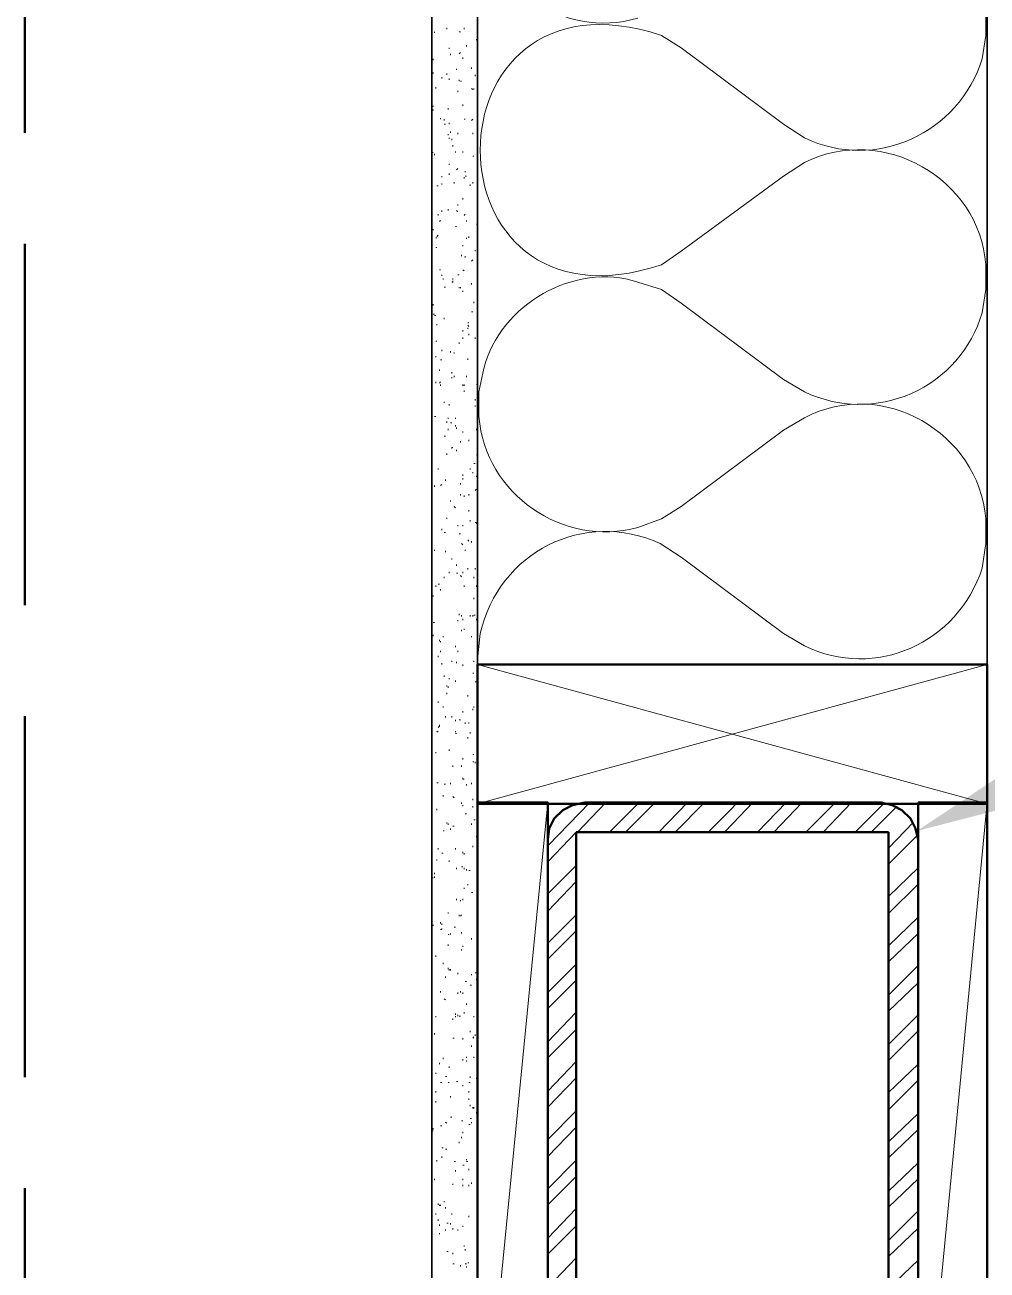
# Model space of a CAD drawing. Header units: inches. Extents: x 5 to 516, y -193 to 129.
# Drawn here: x 91.247 to 92.113, y -179.655 to -178.533 of the extents above; entities that cross this region are included whole.
import ezdxf

# ---------------------------------------------------------------- set-up
doc = ezdxf.new("R2010")
doc.units = ezdxf.units.IN
doc.header["$MEASUREMENT"] = 0
doc.linetypes.add('PDF_IMPORT', pattern=[1, 0.8, -0.2])
doc.layers.add('PDF8_Geometry', color=7, linetype='Continuous')
doc.layers.add('PDF8_Solid Fills', color=7, linetype='Continuous')

msp = doc.modelspace()

# ---------------------------------------------------------------- linework, layer by layer
at = {"layer": 'PDF8_Geometry', "lineweight": 35}
for points in [[(92.1132939, -171.2291155), (92.1132939, -180.5413382), (92.154405, -180.5413382), (92.154405, -171.2291155)], [(91.6544044, -180.645783), (91.6544044, -177.2702272), (91.6132933, -177.2702272)], [(91.6132938, -177.2702266), (91.6132938, -180.6457824)]]:
    msp.add_lwpolyline(points, dxfattribs=at)
at = {"layer": 'PDF8_Geometry', "linetype": 'PDF_IMPORT', "lineweight": 50, "ltscale": 0.406667}
msp.add_lwpolyline([(96.2266275, -179.1535603), (96.2266275, -180.7568939), (91.2466278, -180.7568941), (91.2466262, -176.9435601), (93.8966279, -176.9435596), (93.8966283, -179.15356), (96.2266286, -179.1535603)], dxfattribs=at)
at = {"layer": 'PDF8_Geometry', "lineweight": 15}
for points in [[(92.1088493, -178.5635598), (92.1121827, -178.5424487), (92.1121827, -178.5202265)], [(91.615516, -178.5391159), (91.615516, -178.5402271)], [(91.6266266, -178.5368938), (91.6266266, -178.5357827)], [(91.6377396, -178.5391159), (91.6388507, -178.5391159)], [(91.6421838, -178.5368938), (91.6421838, -178.5357827)], [(91.6532945, -178.5457823), (91.6532945, -178.5468935)], [(91.6544044, -178.5446713), (91.6544044, -178.5435602)], [(91.9488493, -178.6346709), (91.9299604, -178.6224487), (91.8377382, -178.5535598), (91.8199604, -178.5424487)], [(91.6288488, -178.5546709), (91.6288488, -178.5535598)], [(91.6388495, -178.5580052), (91.6377384, -178.5591163)], [(91.6444059, -178.5524487), (91.6444059, -178.5513376)], [(91.614406, -178.5646716), (91.614406, -178.5635605)], [(91.629961, -178.5591151), (91.629961, -178.5602262)], [(91.6410716, -178.5635605), (91.6410716, -178.5624494)], [(91.614406, -178.5757823), (91.614406, -178.5768934)], [(91.6221824, -178.5802265), (91.6221824, -178.5813376)], [(91.6266266, -178.5780044), (91.6266266, -178.5768933)], [(91.6355152, -178.5735601), (91.6355152, -178.572449)], [(91.6488502, -178.5724491), (91.6488502, -178.5713379)], [(91.6521823, -178.5780044), (91.6521823, -178.5791155)], [(91.6132938, -178.5924494), (91.6132938, -178.5913383)], [(91.6166282, -178.5902272), (91.6166282, -178.5891161)], [(91.6288488, -178.5824486), (91.6288488, -178.5813375)], [(91.6377396, -178.5824486), (91.6377396, -178.5835598)], [(91.6388495, -178.5835597), (91.6399606, -178.5835597)], [(91.6488502, -178.5902272), (91.6499613, -178.5913384)], [(91.6510723, -178.5913383), (91.6510723, -178.5902272)], [(91.6366274, -178.5935604), (91.6366274, -178.5924493)], [(91.6132938, -178.6113375), (91.6132938, -178.6102264)], [(91.614406, -178.6068932), (91.614406, -178.6057821)], [(91.614406, -178.6102264), (91.614406, -178.6091153)], [(91.6277388, -178.6080043), (91.6277388, -178.6091154)], [(91.6410716, -178.6057822), (91.6410716, -178.6046711)], [(91.6210724, -178.618005), (91.6210724, -178.6168939)], [(91.6244045, -178.6191161), (91.6244045, -178.618005)], [(91.6244045, -178.6224493), (91.6255156, -178.6224493)], [(91.6288488, -178.6213382), (91.6288488, -178.6224493)], [(91.6432938, -178.618005), (91.6421826, -178.618005)], [(91.6499601, -178.618005), (91.648849, -178.6191161)], [(91.6277388, -178.6313378), (91.6277388, -178.6324489)], [(91.6288488, -178.634671), (91.6288488, -178.6357821)], [(91.629961, -178.6302267), (91.629961, -178.6291156)], [(91.6310709, -178.6368931), (91.6310709, -178.635782)], [(91.6366274, -178.6302267), (91.6366274, -178.6313379)], [(91.6499601, -178.6313378), (91.6499601, -178.6302267)], [(91.6321831, -178.6413385), (91.6321831, -178.6424496)], [(91.6344052, -178.6480049), (91.6344052, -178.6468938)], [(91.6410716, -178.6468939), (91.6410716, -178.648005)], [(91.614406, -178.6480049), (91.6132949, -178.6480049)], [(91.615516, -178.6502271), (91.615516, -178.649116)], [(91.6288488, -178.6591156), (91.6288488, -178.6580045)], [(91.6510723, -178.6513381), (91.6499612, -178.6513381)], [(91.9488493, -178.6568928), (91.9299604, -178.669115), (91.8377382, -178.7368928)], [(91.6221824, -178.6702263), (91.6221824, -178.6691151)], [(91.6288488, -178.6680041), (91.6288488, -178.666893)], [(91.6366274, -178.6624488), (91.6355162, -178.6635599)], [(91.6421838, -178.6713384), (91.6421838, -178.6702273)], [(91.6432938, -178.665782), (91.6432938, -178.6646709)], [(91.6444059, -178.6691163), (91.6432948, -178.6691163)], [(91.6188503, -178.6780048), (91.6177392, -178.6780048)], [(91.6221824, -178.6757827), (91.6221824, -178.6768938)], [(91.6332953, -178.6757827), (91.6332953, -178.6746716)], [(91.647738, -178.6768938), (91.647738, -178.6780049)], [(91.6499601, -178.6757827), (91.6499601, -178.6746716)], [(91.6132938, -178.6902266), (91.6132938, -178.6891155)], [(91.6410716, -178.6891155), (91.6410716, -178.6902266)], [(91.6188503, -178.7046716), (91.6188503, -178.7035604)], [(91.6221824, -178.7013384), (91.6221824, -178.7002272)], [(91.6277388, -178.7002262), (91.6277388, -178.6991151)], [(91.6355152, -178.7002262), (91.6366263, -178.7013373)], [(91.6366274, -178.6957819), (91.6366274, -178.6946708)], [(91.6432938, -178.7035605), (91.6421826, -178.7046716)], [(91.6210724, -178.7091158), (91.6199613, -178.7102269)], [(91.6344052, -178.7146712), (91.6355163, -178.7146712)], [(91.6444059, -178.7102269), (91.6444059, -178.7091158)], [(91.6544044, -178.712449), (91.6532933, -178.712449)], [(91.614406, -178.7180043), (91.614406, -178.7168932)], [(91.6166282, -178.7246719), (91.6177393, -178.7246719)], [(91.6188503, -178.7224486), (91.6177392, -178.7235597)], [(91.6444059, -178.7257818), (91.6444059, -178.7246707)], [(91.6466281, -178.7246719), (91.6466281, -178.7235608)], [(91.6132938, -178.7313383), (91.6132938, -178.7302272)], [(91.6177381, -178.7335604), (91.616627, -178.7335604)], [(91.6410716, -178.7313383), (91.6410716, -178.7324494)], [(91.6521823, -178.7368936), (91.6521823, -178.7357825)], [(91.6544044, -178.7324493), (91.6544044, -178.7313382)], [(91.8199604, -178.7491154), (91.8377382, -178.7368931)], [(91.6399594, -178.7413379), (91.6399594, -178.7402268)], [(91.6432938, -178.7424489), (91.6432938, -178.7413378)], [(91.6499601, -178.7446711), (91.648849, -178.7457822)], [(91.6199602, -178.7535596), (91.6210713, -178.7535596)], [(91.6221824, -178.7591161), (91.6221824, -178.7580049)], [(91.6366274, -178.758005), (91.6377385, -178.758005)], [(91.6410716, -178.7535596), (91.6421827, -178.7546707)], [(92.1132939, -178.7624492), (92.1132939, -178.7580048)], [(91.6232946, -178.7613382), (91.6232946, -178.7624493)], [(91.6255167, -178.7691156), (91.6244056, -178.7691156)], [(91.6310709, -178.7646714), (91.632182, -178.7646714)], [(91.6321831, -178.7624492), (91.6321831, -178.7613381)], [(91.6321831, -178.7635603), (91.6321831, -178.7646714)], [(91.6377396, -178.7691156), (91.6377396, -178.7702268)], [(91.6388495, -178.7691156), (91.6388495, -178.7702268)], [(91.6488502, -178.7668935), (91.6488502, -178.7657824)], [(91.6410716, -178.7735599), (91.6410716, -178.7724488)], [(91.6510723, -178.7835595), (91.6510723, -178.7824484)], [(91.6544044, -178.7735599), (91.6544044, -178.7724488)], [(91.615516, -178.7935602), (91.6144049, -178.7935602)], [(91.614406, -178.7857828), (91.614406, -178.7846717)], [(91.6488502, -178.7913381), (91.6499613, -178.7913381)], [(91.615516, -178.7946713), (91.6166271, -178.7946713)], [(91.6177381, -178.8035598), (91.6177381, -178.8024487)], [(91.6244045, -178.7980045), (91.6244045, -178.7968934)], [(91.6455159, -178.8035598), (91.646627, -178.8046709)], [(91.6466281, -178.8013377), (91.645517, -178.8013377)], [(91.6410716, -178.8080052), (91.6410716, -178.8091163)], [(91.6410716, -178.8157827), (91.6410716, -178.8146716)], [(91.6455159, -178.806893), (91.6455159, -178.8057819)], [(91.6466281, -178.8124495), (91.6466281, -178.8113384)], [(91.6521823, -178.8146716), (91.6521823, -178.8157827)], [(91.6544044, -178.8146716), (91.6544044, -178.8135605)], [(91.6166282, -178.8180048), (91.6177393, -178.8180048)], [(91.6221824, -178.8268933), (91.6221824, -178.8257822)], [(91.629961, -178.8280044), (91.629961, -178.8268933)], [(91.6377396, -178.8191159), (91.6377396, -178.820227)], [(91.6166282, -178.8313376), (91.6166282, -178.8324487)], [(91.6221824, -178.8346708), (91.6210713, -178.8346708)], [(91.6332953, -178.8291155), (91.6332953, -178.8280044)], [(91.6455159, -178.8346708), (91.6455159, -178.8335597)], [(91.6199602, -178.8446715), (91.6199602, -178.8435604)], [(91.6310709, -178.8457826), (91.6310709, -178.8468937)], [(91.6332953, -178.8502269), (91.6332953, -178.8491157)], [(91.6444059, -178.8502269), (91.6444059, -178.8491157)], [(91.6599604, -178.8424484), (91.655516, -178.8635595), (91.655516, -178.8857817)], [(91.6166282, -178.8557822), (91.6166282, -178.8546711)], [(91.6210724, -178.8546711), (91.6199613, -178.8557822)], [(91.6210724, -178.8568932), (91.6210724, -178.8580044)], [(91.6310709, -178.8513379), (91.6310709, -178.8502268)], [(91.6410716, -178.8580043), (91.6410716, -178.8568932)], [(91.6421838, -178.8580043), (91.6421838, -178.8568932)], [(91.6544044, -178.8568932), (91.6532933, -178.8568932)], [(91.6421838, -178.8635608), (91.6421838, -178.8624497)], [(91.6521823, -178.8713382), (91.6521823, -178.8702271)], [(91.6244045, -178.8735604), (91.6244045, -178.8724493)], [(91.6288488, -178.8757825), (91.6288488, -178.8746714)], [(91.6521823, -178.8768936), (91.6521823, -178.8757825)], [(91.615516, -178.8857821), (91.6166271, -178.8857821)], [(91.6266266, -178.8913386), (91.6266266, -178.8902274)], [(91.6277388, -178.8880042), (91.6277388, -178.8868931)], [(91.629961, -178.8913386), (91.6310721, -178.8913386)], [(91.6344052, -178.8868932), (91.6344052, -178.8880043)], [(91.6344052, -178.8946706), (91.6344052, -178.8935595)], [(91.9488493, -178.8868937), (91.9299604, -178.8980048), (91.8377382, -178.9668937)], [(91.6244045, -178.9035603), (91.6255156, -178.9035603)], [(91.6277388, -178.8968939), (91.6277388, -178.898005)], [(91.6355152, -178.8968939), (91.6355152, -178.8957828)], [(91.6410716, -178.9002271), (91.6410716, -178.899116)], [(91.6532945, -178.898005), (91.6532945, -178.8968938)], [(91.6310709, -178.9146709), (91.6310709, -178.9135598)], [(91.6321831, -178.9135599), (91.631072, -178.9135599)], [(91.6355152, -178.9168931), (91.6355152, -178.915782)], [(91.6388495, -178.9091156), (91.6388495, -178.9080045)], [(91.6466281, -178.9080045), (91.6466281, -178.9068934)], [(91.6266266, -178.9202263), (91.6266266, -178.9191152)], [(91.6510723, -178.9280049), (91.6521835, -178.9280049)], [(91.6544044, -178.9202263), (91.6532933, -178.9202263)], [(91.6132938, -178.9368934), (91.6132938, -178.9357823)], [(91.6188503, -178.9324491), (91.6188503, -178.9335602)], [(91.6410716, -178.9391155), (91.6410716, -178.9380044)], [(91.647738, -178.9335602), (91.647738, -178.9324491)], [(91.6499601, -178.9368934), (91.6499601, -178.9357823)], [(91.6532945, -178.9402266), (91.6532945, -178.9391155)], [(91.615516, -178.9480041), (91.615516, -178.9491152)], [(91.6221824, -178.9468941), (91.6210713, -178.9480052)], [(91.6255167, -178.9435598), (91.6255167, -178.9424487)], [(91.6388495, -178.9468941), (91.6388495, -178.945783)], [(91.6410716, -178.9424487), (91.6410716, -178.9413376)], [(91.629961, -178.961338), (91.629961, -178.9624491)], [(91.6388495, -178.9557826), (91.6388495, -178.9568938)], [(91.6421838, -178.9580048), (91.6421838, -178.9568937)], [(91.6466281, -178.9568937), (91.6466281, -178.9557826)], [(91.6532945, -178.9513384), (91.6521834, -178.9524495)], [(91.6332953, -178.9668933), (91.6344064, -178.9680044)], [(91.6466281, -178.9713376), (91.6466281, -178.9702265)], [(91.7988493, -178.9857817), (91.8199604, -178.978004), (91.8377382, -178.9668929)], [(91.6266266, -178.978004), (91.6266266, -178.9768929)], [(91.6366274, -178.9846715), (91.6366274, -178.9835604)], [(91.6410716, -178.9835604), (91.6410716, -178.9846715)], [(91.647738, -178.9791162), (91.647738, -178.9802273)], [(91.6532945, -178.9824494), (91.6532945, -178.9813383), (91.6521834, -178.9813383)], [(92.1088493, -179.0224493), (92.1121827, -179.000227), (92.1121827, -178.9780048)], [(91.6221824, -178.9880047), (91.6221824, -178.9868936)], [(91.6244045, -178.9902268), (91.6255156, -178.9902268)], [(91.6388495, -178.9913379), (91.6377384, -178.9913379)], [(92.1132939, -178.992449), (92.1132939, -178.9868934)], [(91.615516, -179.0068939), (91.615516, -179.0057828)], [(91.6399594, -179.0002264), (91.6410705, -179.0013375)], [(91.6432938, -179.0057817), (91.6432938, -179.0068929)], [(91.6455159, -178.9968932), (91.646627, -178.9980043)], [(91.6488502, -178.9991153), (91.6488502, -178.9980042)], [(91.9488493, -179.0924493), (91.9299604, -179.0813382), (91.8377382, -179.0124493), (91.8188493, -179.000227)], [(91.6255167, -179.008005), (91.6255167, -179.0068939)], [(91.6310709, -179.0135603), (91.6310709, -179.0146714)], [(91.6288488, -179.0257821), (91.6288488, -179.0268932)], [(91.6355152, -179.0202267), (91.6355152, -179.0191156)], [(91.6366274, -179.0268931), (91.6355162, -179.0268931)], [(91.6388495, -179.0291153), (91.6399606, -179.0302264)], [(91.6410716, -179.0257821), (91.6410716, -179.0268932)], [(91.6455159, -179.0235599), (91.6455159, -179.0224488)], [(91.6521823, -179.0235599), (91.6521823, -179.0224488)], [(91.6166282, -179.0380049), (91.6166282, -179.039116)], [(91.6188503, -179.0368939), (91.6199614, -179.0368939)], [(91.6244045, -179.0302275), (91.6244045, -179.0313386)], [(91.6421838, -179.039116), (91.6421838, -179.0380049)], [(91.6510723, -179.0313374), (91.6510723, -179.0302263)], [(91.6532945, -179.039116), (91.6532945, -179.0380049)], [(91.614406, -179.0480045), (91.614406, -179.0468934)], [(91.6210724, -179.0413381), (91.6210724, -179.0424492)], [(91.6510723, -179.0502266), (91.6510723, -179.0491155)], [(91.615516, -179.071338), (91.6144049, -179.071338)], [(91.6366274, -179.070227), (91.6366274, -179.0691158)], [(91.6377396, -179.0646716), (91.6377396, -179.0635605)], [(91.6399594, -179.0657827), (91.6399594, -179.0646716)], [(91.6410716, -179.0680048), (91.6410716, -179.0691159)], [(91.647738, -179.0657827), (91.647738, -179.0646716)], [(91.6499601, -179.0657827), (91.6499601, -179.0646716)], [(91.6521823, -179.0646716), (91.6510712, -179.0646716)], [(91.6532945, -179.0691159), (91.6532945, -179.0680048)], [(91.614406, -179.0824487), (91.614406, -179.0835598)], [(91.6232946, -179.0846708), (91.6232946, -179.0835597)], [(91.6399594, -179.0791155), (91.6399594, -179.0780044)], [(91.6421838, -179.0780044), (91.6421838, -179.0768933)], [(91.6488502, -179.0846708), (91.6488502, -179.0835597)], [(91.6566271, -179.0813382), (91.6544049, -179.1046715)], [(91.6199602, -179.086893), (91.6199602, -179.0880041)], [(91.6210724, -179.0891151), (91.6210724, -179.088004)], [(91.6344052, -179.0935605), (91.6344052, -179.0924494)], [(91.6188503, -179.1013379), (91.6188503, -179.1024491)], [(91.6210724, -179.0980047), (91.6210724, -179.0968936)], [(91.6310709, -179.1057822), (91.6310709, -179.1068933)], [(91.6355152, -179.1080043), (91.6355152, -179.1068932)], [(91.6366274, -179.0980047), (91.6366274, -179.0968936)], [(91.6510723, -179.1068933), (91.6510723, -179.1057822)], [(91.6132938, -179.1113375), (91.6132938, -179.1102264)], [(91.6221824, -179.1091154), (91.6221824, -179.1080043)], [(91.6410716, -179.1102265), (91.6410716, -179.1091154)], [(91.6499601, -179.1168929), (91.6510713, -179.1168929)], [(92.1132939, -179.1091154), (91.6544049, -179.234671)], [(92.1132939, -179.2346715), (91.6544049, -179.1091159)], [(91.6132938, -179.1291157), (91.6132938, -179.1280046)], [(91.6244045, -179.1202272), (91.6244045, -179.1191161)], [(91.6266266, -179.1291157), (91.6266266, -179.1280046)], [(91.6277388, -179.1302268), (91.6277388, -179.1291157)], [(91.6288488, -179.1224493), (91.6288488, -179.1213382)], [(91.6344052, -179.1246715), (91.6344052, -179.1235603)], [(91.6532945, -179.1246715), (91.6521834, -179.1246715)], [(91.6266266, -179.134671), (91.6266266, -179.1357822)], [(91.6455159, -179.1380042), (91.6455159, -179.1368931)], [(91.6188503, -179.1435607), (91.6188503, -179.1424496)], [(91.6232946, -179.148005), (91.6232946, -179.1468939)], [(91.6410716, -179.1524492), (91.6410716, -179.1513381)], [(91.6499601, -179.1502271), (91.6499601, -179.149116)], [(91.6510723, -179.148005), (91.6510723, -179.1468939)], [(91.6199602, -179.1635599), (91.6199602, -179.164671)], [(91.6255167, -179.1568935), (91.6255167, -179.1557824)], [(91.6310709, -179.1568935), (91.6310709, -179.1557824)], [(91.6344052, -179.1591156), (91.6344052, -179.1602267)], [(91.6388495, -179.1591156), (91.6377384, -179.1591156)], [(91.6432938, -179.1613378), (91.6432938, -179.1624489)], [(91.6466281, -179.1624488), (91.6466281, -179.1613377)], [(91.6177381, -179.1691164), (91.6188492, -179.1702275)], [(91.6199602, -179.164671), (91.6188491, -179.1657821)], [(91.6355152, -179.1713385), (91.634404, -179.1713385)], [(91.6344052, -179.1702263), (91.6344052, -179.1691152)], [(91.6455159, -179.1757828), (91.6455159, -179.1746716)], [(91.647738, -179.1713385), (91.647738, -179.1702274)], [(91.6288488, -179.1868934), (91.6288488, -179.1857823)], [(91.6166282, -179.1891155), (91.6166282, -179.1880044)], [(91.6410716, -179.1946709), (91.6410716, -179.1935598)], [(91.6499601, -179.1968941), (91.6510713, -179.1968941)], [(91.6510723, -179.1902266), (91.6499612, -179.1902266)], [(91.6521823, -179.1980041), (91.6521823, -179.196893)], [(91.6132938, -179.2024495), (91.6132938, -179.2013384)], [(91.6321831, -179.2013384), (91.6321831, -179.2002273)], [(91.6399594, -179.2013384), (91.6399594, -179.2002273)], [(91.6177381, -179.2157823), (91.6188492, -179.2157823)], [(91.6255167, -179.2168933), (91.6244056, -179.2168933)], [(91.629961, -179.2168933), (91.629961, -179.2157822)], [(91.6410716, -179.211338), (91.6410716, -179.2124491)], [(91.6421838, -179.2124491), (91.6410727, -179.2124491)], [(91.6444059, -179.2180044), (91.6444059, -179.2168933)], [(91.6488502, -179.2168933), (91.6488502, -179.2157822)], [(91.6232946, -179.228004), (91.6232946, -179.2268929)], [(91.6321831, -179.228004), (91.6332942, -179.2291151)], [(91.6499601, -179.2313383), (91.6499601, -179.2302272)], [(91.6177381, -179.2402268), (91.6177381, -179.2391157)], [(91.6399594, -179.2346715), (91.6399594, -179.2335604)], [(91.6410716, -179.2368936), (91.6410716, -179.2357825)], [(91.6499601, -179.2380047), (91.6499601, -179.2368936)], [(91.7177386, -179.2335604), (91.6544052, -179.8802271)], [(91.7177386, -179.2724489), (91.7555163, -179.23356)], [(91.7444064, -179.2602272), (91.769962, -179.2335605)], [(91.7732941, -179.2602272), (91.7999608, -179.2335605)], [(91.7877391, -179.2602272), (91.8144058, -179.2335605)], [(91.817739, -179.2602272), (91.8432946, -179.2335605)], [(91.832184, -179.2602272), (91.8588507, -179.2335605)], [(91.8621817, -179.2602272), (91.8844039, -179.2380049)], [(91.8844052, -179.2380047), (91.8877386, -179.2335603)], [(91.8844052, -179.2524497), (91.902183, -179.2335608)], [(91.9066266, -179.2602272), (91.9321821, -179.2335605)], [(91.9210716, -179.2602272), (91.9466271, -179.2335605)], [(91.9499615, -179.2602272), (91.9766282, -179.2335605)], [(91.9655165, -179.2602272), (91.991072, -179.2335605)], [(91.9944064, -179.2602272), (92.019962, -179.2346716)], [(92.0088492, -179.2602272), (92.0321825, -179.2368938)], [(92.1132939, -179.2335604), (92.0510717, -179.8802271)], [(91.6266266, -179.2524497), (91.6266266, -179.2513386)], [(91.6277388, -179.2535596), (91.6277388, -179.2524485)], [(91.6432938, -179.24356), (91.6444049, -179.24356)], [(91.6488502, -179.2535596), (91.6488502, -179.2524485)], [(91.6488502, -179.2524497), (91.6488502, -179.2535608)], [(91.6521823, -179.2491154), (91.6510712, -179.2491154)], [(91.8766267, -179.2602272), (91.8844044, -179.2524494)], [(92.0244041, -179.274671), (92.0466263, -179.2513377)], [(91.6244045, -179.2591161), (91.6232934, -179.2591161)], [(91.629961, -179.258005), (91.629961, -179.2568939)], [(91.6321831, -179.2546718), (91.6332942, -179.2546718)], [(91.6532945, -179.2646714), (91.6532945, -179.2635603)], [(91.7177386, -179.2868939), (91.7432941, -179.2602272)], [(92.0244041, -179.289116), (92.0499596, -179.2635604)], [(91.6188503, -179.2757821), (91.6188503, -179.274671)], [(91.6344052, -179.2757821), (91.6344052, -179.274671)], [(91.6499601, -179.2735599), (91.6499601, -179.2724488)], [(91.6177381, -179.2857828), (91.6177381, -179.2846717)], [(91.6221824, -179.2791153), (91.6232935, -179.2791153)], [(91.6288488, -179.2868939), (91.6288488, -179.2857828)], [(91.6410716, -179.2791153), (91.6410716, -179.2780042)], [(91.6421838, -179.2791153), (91.6421838, -179.2802264)], [(91.615516, -179.2968935), (91.615516, -179.2980046)], [(91.6355152, -179.2935603), (91.6355152, -179.2924492)], [(91.6410716, -179.2913381), (91.6399605, -179.2913381)], [(91.6421838, -179.2935603), (91.6421838, -179.2924492)], [(91.6444059, -179.2946713), (91.6444059, -179.2935602)], [(91.6466281, -179.2946713), (91.6477392, -179.2946713)], [(91.7177386, -179.3157827), (91.7432941, -179.2902272)], [(92.0244041, -179.3180048), (92.0510707, -179.2924493)], [(91.614406, -179.3013377), (91.6132949, -179.3013377)], [(91.615516, -179.3013377), (91.615516, -179.3002266)], [(91.6455159, -179.3080053), (91.6455159, -179.3068941)], [(91.7177386, -179.3313376), (91.7432941, -179.304671)], [(92.0244041, -179.3335598), (92.0510707, -179.3068931)], [(91.6355152, -179.321338), (91.6355152, -179.3202269)], [(91.6410716, -179.320227), (91.6410716, -179.3213381)], [(91.6421838, -179.3113373), (91.6421838, -179.3102262)], [(91.6499601, -179.3146717), (91.648849, -179.3146717)], [(91.6544044, -179.3113373), (91.6544044, -179.3124484)], [(91.6388495, -179.321338), (91.6388495, -179.3224492)], [(91.6544044, -179.3302266), (91.6544044, -179.3313377)], [(91.6132938, -179.3346708), (91.6132938, -179.3335597)], [(91.6210724, -179.3424494), (91.6210724, -179.3413383)], [(91.6221824, -179.3424494), (91.6221824, -179.3435605)], [(91.6277388, -179.3324487), (91.6277388, -179.3335598)], [(91.6377396, -179.335783), (91.6377396, -179.3346719)], [(91.6399594, -179.3346708), (91.6388483, -179.335782)], [(91.7177386, -179.3602265), (91.7432941, -179.3346709)], [(92.0244041, -179.3624486), (92.0510707, -179.3368931)], [(91.614406, -179.3446716), (91.614406, -179.3435605)], [(91.6221824, -179.3468936), (91.6221824, -179.3480048), (91.6210713, -179.3480048)], [(91.6288488, -179.352449), (91.6277377, -179.352449)], [(91.629961, -179.351338), (91.629961, -179.3524491)], [(91.6332953, -179.3457826), (91.6344064, -179.3457826)], [(91.6399594, -179.351338), (91.6399594, -179.3502268)], [(91.7177386, -179.3746715), (91.7432941, -179.3491159)], [(92.0244041, -179.3768936), (92.0510707, -179.351338)], [(91.6277388, -179.3624486), (91.6277388, -179.3613375)], [(91.6410716, -179.3624486), (91.6410716, -179.3635597)], [(91.6488502, -179.3568933), (91.6488502, -179.3557822)], [(91.6132938, -179.3724493), (91.6132938, -179.3713382)], [(91.6166282, -179.3724493), (91.6166282, -179.3713382)], [(91.6399594, -179.3668929), (91.6399594, -179.3657818)], [(91.6232946, -179.3791157), (91.6232946, -179.3780046)], [(91.6277388, -179.38356), (91.6277388, -179.3824489)], [(91.6288488, -179.3846711), (91.6288488, -179.38356)], [(91.629961, -179.38356), (91.629961, -179.3846711)], [(91.6366274, -179.3868932), (91.6366274, -179.3880043)], [(91.6488502, -179.3891153), (91.6488502, -179.3880042)], [(91.6521823, -179.3868932), (91.6532934, -179.3868932)], [(91.7177386, -179.4046714), (91.7432941, -179.3791158)], [(92.0244041, -179.4068935), (92.0510707, -179.3802269)], [(91.6255167, -179.3913386), (91.6255167, -179.3902275)], [(91.6444059, -179.3946707), (91.6432948, -179.3946707)], [(91.6488502, -179.398005), (91.6477391, -179.398005)], [(91.6532945, -179.3935607), (91.6532945, -179.3924496)], [(91.7177386, -179.4191164), (91.7432941, -179.3935608)], [(92.0244041, -179.4213385), (92.0510707, -179.3957829)], [(91.6210724, -179.4035603), (91.6210724, -179.4046714)], [(91.6244045, -179.4102267), (91.6255156, -179.4113378)], [(91.6366274, -179.4046714), (91.6366274, -179.4057825)], [(91.6388495, -179.4046714), (91.6388495, -179.4035603)], [(91.6410716, -179.4046714), (91.6410716, -179.4057825)], [(91.6444059, -179.414671), (91.6444059, -179.4157821)], [(91.6166282, -179.4268938), (91.6166282, -179.4257827)], [(91.6321831, -179.429116), (91.6321831, -179.4280049)], [(91.6344052, -179.4246717), (91.6344052, -179.4235606)], [(91.6344052, -179.4257828), (91.6344052, -179.4268939)], [(91.6366274, -179.4257828), (91.6366274, -179.4246717)], [(91.6377396, -179.4257828), (91.6388507, -179.4257828)], [(91.6421838, -179.4235606), (91.6421838, -179.4224495)], [(91.6510723, -179.4268938), (91.6510723, -179.4257827)], [(91.7177386, -179.4491163), (91.7432941, -179.4224496)], [(92.0244041, -179.4513384), (92.0510707, -179.4246718)], [(91.615516, -179.4413377), (91.615516, -179.4424488)], [(91.647738, -179.4402266), (91.647738, -179.4391155)], [(91.6521823, -179.4424488), (91.6521823, -179.4435599)], [(91.7177386, -179.4635601), (91.7432941, -179.4380046)], [(92.0244041, -179.4657823), (92.0510707, -179.4391156)], [(91.6132938, -179.445782), (91.6132938, -179.4446708)], [(91.6332953, -179.445782), (91.6321842, -179.445782)], [(91.6410716, -179.4468942), (91.6410716, -179.445783)], [(91.6488502, -179.4535606), (91.6488502, -179.4524494)], [(91.6510723, -179.4446709), (91.6499612, -179.445782)], [(91.6544044, -179.4524495), (91.6544044, -179.4535606)], [(91.6232946, -179.4646712), (91.6232946, -179.4635601)], [(91.6410716, -179.4657823), (91.6410716, -179.4646712)], [(91.6444059, -179.4635601), (91.6444059, -179.462449)], [(91.6444059, -179.4668933), (91.6444059, -179.4657822)], [(91.6510723, -179.4624491), (91.6510723, -179.4635602)], [(91.6166282, -179.4768941), (91.6166282, -179.4780052)], [(91.6199602, -179.4691155), (91.6199602, -179.4680044)], [(91.6288488, -179.4724487), (91.6288488, -179.4713376)], [(91.7177386, -179.4935601), (91.7432941, -179.4668934)], [(92.0244041, -179.4946711), (92.0510707, -179.4691156)], [(91.6221824, -179.4857826), (91.6210713, -179.4857826)], [(91.6255167, -179.4802273), (91.6266278, -179.4802273)], [(91.6288488, -179.4857826), (91.6277377, -179.4857826)], [(91.6366274, -179.4846715), (91.6355162, -179.4846715)], [(91.6410716, -179.4891158), (91.6410716, -179.4880047)], [(91.6466281, -179.4857826), (91.6477392, -179.4857826)], [(91.647738, -179.4813383), (91.647738, -179.4802272)], [(91.6532945, -179.4824494), (91.6532945, -179.4813383)], [(91.7177386, -179.508005), (91.7432941, -179.4813384)], [(92.0244041, -179.5102272), (92.0510707, -179.4835605)], [(91.6166282, -179.4946711), (91.6166282, -179.49356)], [(91.629961, -179.4991154), (91.629961, -179.4980043)], [(91.6466281, -179.4946711), (91.6466281, -179.49356)], [(91.6466281, -179.5013375), (91.6466281, -179.5002264)], [(91.6166282, -179.5035597), (91.6166282, -179.5024485)], [(91.647738, -179.506894), (91.647738, -179.5057829)], [(91.6499601, -179.508005), (91.6499601, -179.5091162)], [(91.6510723, -179.508005), (91.6510723, -179.5091162)], [(91.7177386, -179.5368939), (91.7432941, -179.5113383)], [(91.6255167, -179.5213378), (91.6266278, -179.5224489)], [(91.6310709, -179.5168936), (91.6299598, -179.5168936)], [(91.6399594, -179.5202268), (91.6410705, -179.5202268)], [(91.647738, -179.5180046), (91.6488491, -179.5180046)], [(91.6488502, -179.5213378), (91.6488502, -179.5224489)], [(91.6532945, -179.5135604), (91.6532945, -179.5124493)], [(91.6544044, -179.5180046), (91.6544044, -179.5168935)], [(92.0244041, -179.539116), (92.0510707, -179.5135605)], [(91.6132938, -179.5291153), (91.614405, -179.5291153)], [(91.614406, -179.5280042), (91.614406, -179.5268931)], [(91.6221824, -179.524671), (91.6210713, -179.524671)], [(91.6410716, -179.5313374), (91.6410716, -179.5302263)], [(91.647738, -179.52356), (91.6466269, -179.52356)], [(91.7177386, -179.5524488), (91.7432941, -179.5257821)], [(92.0244041, -179.5535599), (92.0510707, -179.5280043)], [(91.6232946, -179.5446714), (91.6221835, -179.5446714)], [(91.6377396, -179.539116), (91.6377396, -179.5402271)], [(91.6399594, -179.5357828), (91.6399594, -179.5346717)], [(91.6132938, -179.555782), (91.6132938, -179.5546709)], [(91.6177381, -179.5568931), (91.6177381, -179.555782)], [(91.6221824, -179.5535599), (91.6221824, -179.5524488)], [(91.6266266, -179.5457824), (91.6255155, -179.5457824)], [(91.6444059, -179.555782), (91.6444059, -179.5546709)], [(91.6544044, -179.5480046), (91.6544044, -179.5468934)], [(91.7177386, -179.5813377), (91.7432941, -179.5557821)], [(91.6332953, -179.5568931), (91.6344064, -179.5568931)], [(91.6344052, -179.5657827), (91.6344052, -179.5646716)], [(91.6410716, -179.5602274), (91.6421827, -179.5602274)], [(91.6455159, -179.5568931), (91.6444048, -179.5568931)], [(91.6466281, -179.5646717), (91.6466281, -179.5635606)], [(92.0244041, -179.5835598), (92.0510707, -179.5580042)], [(91.615516, -179.5735602), (91.615516, -179.5724491)], [(91.6321831, -179.5768934), (91.6321831, -179.5780045)], [(91.6410716, -179.5735602), (91.6410716, -179.5724491)], [(91.6410716, -179.5791155), (91.6410716, -179.5780044)], [(91.6466281, -179.5780045), (91.6466281, -179.5791156)], [(91.6488502, -179.5768934), (91.6488502, -179.5757823)], [(91.7177386, -179.5957826), (91.7432941, -179.5702271)], [(92.0244041, -179.5980048), (92.0510707, -179.5724492)], [(91.6544044, -179.5802266), (91.6544044, -179.5791155)], [(91.6188503, -179.5957826), (91.6188503, -179.5946715)], [(91.6199602, -179.5968937), (91.6199602, -179.5957826)], [(91.6210724, -179.5968937), (91.6210724, -179.5957826)], [(91.6244045, -179.5935605), (91.6244045, -179.5924494)], [(91.6255167, -179.5980048), (91.6255167, -179.5991159)], [(91.7177386, -179.6257826), (91.7432941, -179.5991159)], [(91.6166282, -179.6035601), (91.6166282, -179.6046712)], [(91.6188503, -179.6091154), (91.6188503, -179.6102266)], [(91.6266266, -179.6124486), (91.6277377, -179.6124486)], [(91.629961, -179.6124486), (91.629961, -179.6135598)], [(91.6310709, -179.6046712), (91.6310709, -179.6035601)], [(91.6466281, -179.6068933), (91.6466281, -179.6057822)], [(92.0244041, -179.6280047), (92.0510707, -179.601338)], [(91.6199602, -179.6146708), (91.6199602, -179.6135597)], [(91.6199602, -179.6224494), (91.6199602, -179.6213383)], [(91.6255167, -179.6191162), (91.6255167, -179.6180051)], [(91.6321831, -179.6180051), (91.6321831, -179.616894)], [(91.6366274, -179.6191162), (91.6366274, -179.6180051)], [(91.6410716, -179.615783), (91.6410716, -179.6146719)], [(91.7177386, -179.6402264), (91.7432941, -179.6146709)], [(92.0244041, -179.6424486), (92.0510707, -179.616893)], [(91.6421838, -179.63356), (91.6421838, -179.6324489)], [(91.6277388, -179.6380043), (91.6266277, -179.6380043)], [(91.6321831, -179.6391154), (91.6321831, -179.6402265)], [(91.6432938, -179.6357822), (91.6432938, -179.6368933)], [(91.7177386, -179.6702263), (91.7432941, -179.6435597)], [(92.0244041, -179.6713385), (92.0510707, -179.645783)], [(91.6332953, -179.6491161), (91.6321842, -179.6491161)], [(91.6388495, -179.6513382), (91.6388495, -179.6502271)], [(91.6432938, -179.6491161), (91.6444049, -179.6491161)], [(91.6444059, -179.6524493), (91.6444059, -179.6513382)], [(91.6466281, -179.648005), (91.645517, -179.648005)]]:
    msp.add_lwpolyline(points, dxfattribs=at)
msp.add_lwpolyline([(92.1121827, -178.7491151), (92.1121827, -178.7713373), (92.1088493, -178.7924484, -0.461301612), (91.9488493, -178.8635595), (91.9299604, -178.8524484), (91.8377382, -178.7835595), (91.8199604, -178.7713373), (91.7988493, -178.7646706)], format="xyb", dxfattribs=at)
at = {"layer": 'PDF8_Geometry', "lineweight": 50}
for points in [[(91.6544049, -179.234671), (91.6544049, -179.1091154), (92.1132939, -179.1091154), (92.1132939, -179.234671)], [(91.6544044, -179.2335602), (91.6544044, -179.8802268), (91.7177378, -179.8802268), (91.7177378, -179.2335602)], [(92.0510719, -179.2335602), (92.0510719, -179.8802268), (92.1132942, -179.8802268), (92.1132942, -179.2335602)]]:
    msp.add_lwpolyline(points, close=True, dxfattribs=at)
for points in [[(91.7177372, -179.2668938), (91.7188483, -179.2568938), (91.7232928, -179.2480049), (91.7310705, -179.2402271), (91.7399594, -179.2357827), (91.7510705, -179.2335604), (92.0177372, -179.2335604)], [(92.0177386, -179.2335602), (92.0277386, -179.2357824), (92.0366275, -179.2402269), (92.0444053, -179.2480047), (92.0488497, -179.2568936), (92.0510719, -179.2668936), (92.0510719, -180.5080047)], [(91.7432942, -180.5157826), (91.7432942, -179.2602269)], [(91.7432942, -179.2602272), (92.0244053, -179.2602272)], [(92.0244041, -179.2602272), (92.0244041, -180.5157829)], [(91.7510719, -180.5413385), (91.7399608, -180.5402273), (91.7310719, -180.5346718), (91.7232941, -180.5280051), (91.7188497, -180.5180051), (91.7177386, -180.5080051), (91.7177386, -179.266894)]]:
    msp.add_lwpolyline(points, dxfattribs=at)
at = {"layer": 'PDF8_Geometry', "lineweight": 15}
for points in [[(91.655516, -178.4280045), (91.663016, -178.497523), (91.7308493, -178.5468564), (91.7988493, -178.5268934)], [(91.8199604, -178.5424487), (91.6023308, -178.4705783), (91.6023308, -178.8210043), (91.8199604, -178.7491154)], [(91.9488493, -178.6346709), (92.0124975, -178.6657265), (92.0880716, -178.6305598), (92.1088493, -178.5635598)], [(92.1121827, -178.7491151), (92.1061456, -178.6712447), (92.0195901, -178.6219669), (91.9488493, -178.6568928)], [(91.7988493, -178.7646706), (91.7415901, -178.7462262), (91.6748493, -178.7847447), (91.6599604, -178.8424484)], [(92.1121827, -178.9780048), (92.1059975, -178.9004122), (92.0186827, -178.8498011), (91.9488493, -178.8868937)], [(91.655516, -178.8857817), (91.6614234, -178.9559854), (91.7311456, -179.0039854), (91.7988493, -178.9857817)], [(91.8188493, -179.000227), (91.7499789, -178.9688382), (91.6737752, -179.0078196), (91.6566271, -179.0813382)], [(91.9488493, -179.0924493), (92.0126086, -179.1234678), (92.0868864, -179.0899678), (92.1088493, -179.0224493)]]:
    msp.add_open_spline(points, degree=3, dxfattribs=at)
at = {"layer": 'PDF8_Solid Fills', "lineweight": 50, "transparency": 33554559}
msp.add_solid([(92.2132943, -179.2168933), (92.049961, -179.2591155), (92.1910721, -179.1657822)], dxfattribs=at)

doc.saveas('drawing.dxf')
